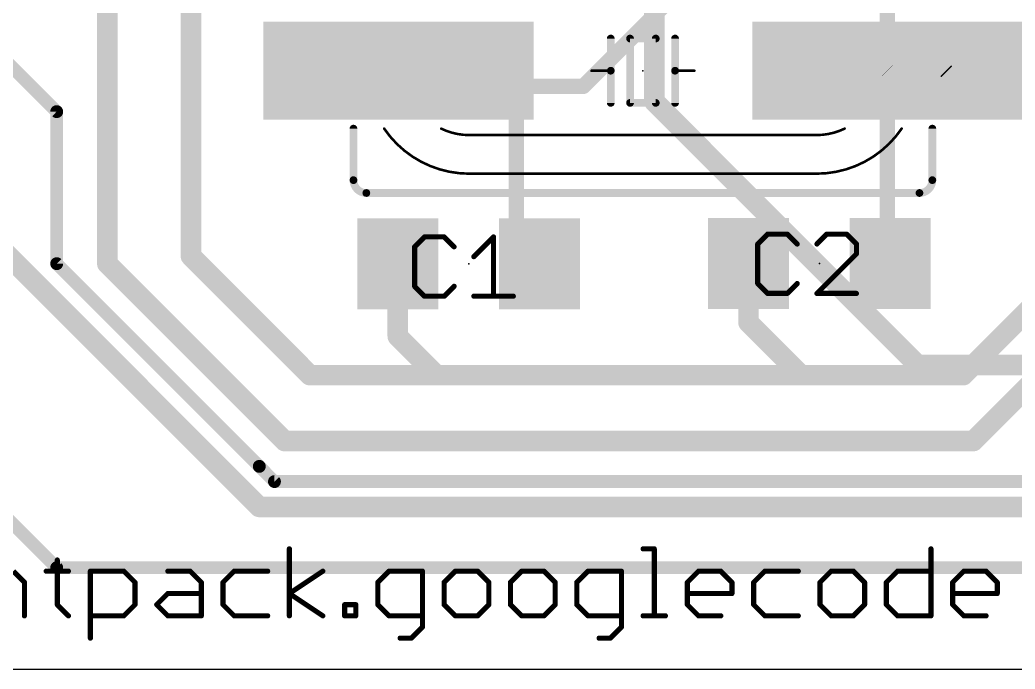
# Model space of a CAD drawing. Extents: x 1.3 to 95.4, y 0 to 60.
# Drawn here: x 17.27 to 36.92, y 0 to 12.81 of the extents above; entities that cross this region are included whole.
import ezdxf

# ---------------------------------------------------------------- set-up
doc = ezdxf.new("R2010")
doc.units = 0
for name, color, linetype in [('1', 12, 'CONTINUOUS'), ('16', 132, 'CONTINUOUS'), ('20', 53, 'CONTINUOUS'), ('21', 253, 'CONTINUOUS'), ('23', 53, 'CONTINUOUS'), ('25', 253, 'CONTINUOUS')]:
    doc.layers.add(name, color=color, linetype=linetype)

# ---------------------------------------------------------------- blocks, each defined once
blk = doc.blocks.new('RECT')
blk.add_solid([(-0.5, -0.5), (0.5, -0.5), (-0.5, 0.5), (0.5, 0.5)])

msp = doc.modelspace()

# ---------------------------------------------------------------- linework, layer by layer
at = {"layer": '1'}
for points, const_width in [([(28.4, 11.5), (33.4075, 16.5075)], 0.3048), ([(20.65, 8.15), (20.65, 14.2)], 0.4064), ([(34.4, 11.8085), (34.4, 13.6)], 0.3048), ([(19, 8), (19, 13.05)], 0.4064), ([(17, 12), (18, 11)], 0.254), ([(34.4, 11.8085), (34.325, 11.8835)], 0.3048), ([(25.019, 11.5375), (24.749, 11.8075)], 0.3048), ([(25.805, 11.8075), (24.749, 11.8075)], 0.3048), ([(26.075, 11.5375), (25.805, 11.8075)], 0.3048), ([(34.4, 11.8085), (34.401, 11.8075)], 0.3048), ([(34.4, 8.0625), (34.4, 11.8085)], 0.3048), ([(34.401, 11.8075), (35.555, 11.8075)], 0.3048), ([(35.555, 11.8075), (35.575, 11.7875)], 0.3048), ([(26.075, 11.5375), (25.019, 11.5375)], 0.3048), ([(27.075, 11.5375), (26.075, 11.5375)], 0.3048), ([(26.075, 11.5375), (26.1125, 11.5)], 0.3048), ([(26.1125, 11.5), (28.4, 11.5)], 0.3048), ([(27.075, 8.4575), (27.075, 11.5375)], 0.3048), ([(18, 11), (18, 8)], 0.254), ([(15.2, 10), (22, 3.2)], 0.4064), ([(27.535, 7.9975), (27.075, 8.4575)], 0.3048), ([(20.65, 8.15), (23, 5.8)], 0.4064), ([(35.9, 5.8), (38.2, 8.1)], 0.4064), ([(18, 8), (22, 4)], 0.254), ([(22.5, 4.5), (19, 8)], 0.4064), ([(24.735, 6.565), (24.735, 7.9975)], 0.4064), ([(31.66, 6.84), (31.66, 8.0025)], 0.4064), ([(34.46, 8.0025), (34.4, 8.0625)], 0.3048), ([(32.7, 5.8), (31.66, 6.84)], 0.4064), ([(36.1, 4.5), (38.2863, 6.6863)], 0.4064), ([(25.5, 5.8), (24.735, 6.565)], 0.4064), ([(23, 5.8), (25.5, 5.8)], 0.4064), ([(25.5, 5.8), (32.7, 5.8)], 0.4064), ([(32.7, 5.8), (35.9, 5.8)], 0.4064), ([(18, 2), (15, 5)], 0.254), ([(22.5, 4.5), (36.1, 4.5)], 0.4064), ([(22, 4), (22.3, 3.7)], 0.254), ([(22.3, 3.7), (39.7, 3.7)], 0.254), ([(22, 3.2), (39.7, 3.2)], 0.4064), ([(22.5939, 1.0508), (22.5939, 2.3727)], 0.1016), ([(29.5791, 2.3727), (29.7994, 2.3727)], 0.1016), ([(29.7994, 2.3727), (29.7994, 1.0508)], 0.1016), ([(35.2627, 2.3727), (35.2627, 1.0508)], 0.1016), ([(18.0119, 2.1524), (18.0119, 1.2711)], 0.1016), ([(17.1428, 1.9321), (17.3631, 1.7118)], 0.1016), ([(17.7916, 1.9321), (18.2322, 1.9321)], 0.1016), ([(43, 2), (18, 2)], 0.254), ([(18.6647, 0.6102), (18.6647, 1.9321)], 0.1016), ([(18.6647, 1.9321), (19.3257, 1.9321)], 0.1016), ([(19.3257, 1.9321), (19.546, 1.7118)], 0.1016), ([(20.1947, 1.9321), (20.6354, 1.9321)], 0.1016), ([(20.6354, 1.9321), (20.8557, 1.7118)], 0.1016), ([(21.5045, 1.9321), (21.2842, 1.7118)], 0.1016), ([(22.1654, 1.9321), (21.5045, 1.9321)], 0.1016), ([(22.5939, 1.4914), (23.2548, 1.9321)], 0.1016), ([(24.5605, 1.9321), (24.3402, 1.7118)], 0.1016), ([(25.2215, 1.9321), (24.5605, 1.9321)], 0.1016), ([(25.2215, 0.8305), (25.2215, 1.9321)], 0.1016), ([(25.8702, 1.9321), (25.6499, 1.7118)], 0.1016), ([(26.3109, 1.9321), (25.8702, 1.9321)], 0.1016), ([(26.5312, 1.7118), (26.3109, 1.9321)], 0.1016), ([(27.1799, 1.9321), (26.9596, 1.7118)], 0.1016), ([(27.6206, 1.9321), (27.1799, 1.9321)], 0.1016), ([(27.8409, 1.7118), (27.6206, 1.9321)], 0.1016), ([(28.4897, 1.9321), (28.2694, 1.7118)], 0.1016), ([(29.1506, 1.9321), (28.4897, 1.9321)], 0.1016), ([(29.1506, 0.8305), (29.1506, 1.9321)], 0.1016), ([(30.4522, 1.7118), (30.6725, 1.9321)], 0.1016), ([(30.6725, 1.9321), (31.1132, 1.9321)], 0.1016), ([(31.1132, 1.9321), (31.3335, 1.7118)], 0.1016), ([(31.9823, 1.9321), (31.762, 1.7118)], 0.1016), ([(32.6432, 1.9321), (31.9823, 1.9321)], 0.1016), ([(33.292, 1.9321), (33.0717, 1.7118)], 0.1016), ([(33.7326, 1.9321), (33.292, 1.9321)], 0.1016), ([(33.953, 1.7118), (33.7326, 1.9321)], 0.1016), ([(34.3814, 1.7118), (34.6017, 1.9321)], 0.1016), ([(34.6017, 1.9321), (35.2627, 1.9321)], 0.1016), ([(35.6911, 1.7118), (35.9114, 1.9321)], 0.1016), ([(35.9114, 1.9321), (36.3521, 1.9321)], 0.1016), ([(36.3521, 1.9321), (36.5724, 1.7118)], 0.1016), ([(17.3631, 1.7118), (17.3631, 1.0508)], 0.1016), ([(19.546, 1.7118), (19.546, 1.2711)], 0.1016), ([(20.8557, 1.7118), (20.8557, 1.0508)], 0.1016), ([(21.2842, 1.7118), (21.2842, 1.2711)], 0.1016), ([(24.3402, 1.7118), (24.3402, 1.2711)], 0.1016), ([(25.6499, 1.7118), (25.6499, 1.2711)], 0.1016), ([(26.5312, 1.2711), (26.5312, 1.7118)], 0.1016), ([(26.9596, 1.7118), (26.9596, 1.2711)], 0.1016), ([(27.8409, 1.2711), (27.8409, 1.7118)], 0.1016), ([(28.2694, 1.7118), (28.2694, 1.2711)], 0.1016), ([(30.4522, 1.2711), (30.4522, 1.7118)], 0.1016), ([(31.3335, 1.7118), (31.3335, 1.4914)], 0.1016), ([(31.762, 1.7118), (31.762, 1.2711)], 0.1016), ([(33.0717, 1.7118), (33.0717, 1.2711)], 0.1016), ([(33.953, 1.2711), (33.953, 1.7118)], 0.1016), ([(34.3814, 1.2711), (34.3814, 1.7118)], 0.1016), ([(35.6911, 1.2711), (35.6911, 1.7118)], 0.1016), ([(36.5724, 1.7118), (36.5724, 1.4914)], 0.1016), ([(19.9744, 1.2711), (20.1947, 1.4914)], 0.1016), ([(20.1947, 1.4914), (20.8557, 1.4914)], 0.1016), ([(23.2548, 1.0508), (22.5939, 1.4914)], 0.1016), ([(31.3335, 1.4914), (30.4522, 1.4914)], 0.1016), ([(36.5724, 1.4914), (35.6911, 1.4914)], 0.1016), ([(18.0119, 1.2711), (18.2322, 1.0508)], 0.1016), ([(19.546, 1.2711), (19.3257, 1.0508)], 0.1016), ([(20.1947, 1.0508), (19.9744, 1.2711)], 0.1016), ([(21.2842, 1.2711), (21.5045, 1.0508)], 0.1016), ([(23.6853, 1.0508), (23.6853, 1.2711)], 0.1016), ([(23.6853, 1.2711), (23.9056, 1.2711)], 0.1016), ([(23.9056, 1.2711), (23.9056, 1.0508)], 0.1016), ([(24.3402, 1.2711), (24.5605, 1.0508)], 0.1016), ([(25.6499, 1.2711), (25.8702, 1.0508)], 0.1016), ([(26.3109, 1.0508), (26.5312, 1.2711)], 0.1016), ([(26.9596, 1.2711), (27.1799, 1.0508)], 0.1016), ([(27.6206, 1.0508), (27.8409, 1.2711)], 0.1016), ([(28.2694, 1.2711), (28.4897, 1.0508)], 0.1016), ([(30.6725, 1.0508), (30.4522, 1.2711)], 0.1016), ([(31.762, 1.2711), (31.9823, 1.0508)], 0.1016), ([(33.0717, 1.2711), (33.292, 1.0508)], 0.1016), ([(33.7326, 1.0508), (33.953, 1.2711)], 0.1016), ([(34.6017, 1.0508), (34.3814, 1.2711)], 0.1016), ([(35.9114, 1.0508), (35.6911, 1.2711)], 0.1016), ([(19.3257, 1.0508), (18.6647, 1.0508)], 0.1016), ([(20.8557, 1.0508), (20.1947, 1.0508)], 0.1016), ([(21.5045, 1.0508), (22.1654, 1.0508)], 0.1016), ([(23.9056, 1.0508), (23.6853, 1.0508)], 0.1016), ([(24.5605, 1.0508), (25.2215, 1.0508)], 0.1016), ([(25.8702, 1.0508), (26.3109, 1.0508)], 0.1016), ([(27.1799, 1.0508), (27.6206, 1.0508)], 0.1016), ([(28.4897, 1.0508), (29.1506, 1.0508)], 0.1016), ([(29.5791, 1.0508), (30.0197, 1.0508)], 0.1016), ([(31.1132, 1.0508), (30.6725, 1.0508)], 0.1016), ([(31.9823, 1.0508), (32.6432, 1.0508)], 0.1016), ([(33.292, 1.0508), (33.7326, 1.0508)], 0.1016), ([(35.2627, 1.0508), (34.6017, 1.0508)], 0.1016), ([(36.3521, 1.0508), (35.9114, 1.0508)], 0.1016), ([(25.0011, 0.6102), (25.2215, 0.8305)], 0.1016), ([(28.9303, 0.6102), (29.1506, 0.8305)], 0.1016), ([(24.7808, 0.6102), (25.0011, 0.6102)], 0.1016), ([(28.71, 0.6102), (28.9303, 0.6102)], 0.1016)]:
    msp.add_lwpolyline(points, dxfattribs=dict(at, const_width=const_width))
for points, const_width in [([(34.3789, 11.9374, 1), (34.2711, 11.8296)], 0.1524), ([(24.8029, 11.8614, 1), (24.6951, 11.7536)], 0.1524), ([(24.749, 11.8837, 1), (24.749, 11.7313)], 0.1524), ([(25.8589, 11.8614, 1), (25.7511, 11.7536)], 0.1524), ([(25.805, 11.7313, 1), (25.805, 11.8837)], 0.1524), ([(34.4539, 11.8624, 1), (34.3461, 11.7546)], 0.1524), ([(34.4762, 11.8085, 1), (34.3238, 11.8085)], 0.1524), ([(34.3238, 11.8085, 1), (34.4762, 11.8085)], 0.1524), ([(34.401, 11.8837, 1), (34.401, 11.7313)], 0.1524), ([(34.3461, 11.7546, 1), (34.4539, 11.8624)], 0.1524), ([(34.3471, 11.7536, 1), (34.4549, 11.8614)], 0.1524), ([(35.6089, 11.8614, 1), (35.5011, 11.7536)], 0.1524), ([(35.5211, 11.7336, 1), (35.6289, 11.8414)], 0.1524), ([(35.555, 11.7313, 1), (35.555, 11.8837)], 0.1524), ([(25.019, 11.6137, 1), (25.019, 11.4613)], 0.1524), ([(24.9651, 11.4836, 1), (25.0729, 11.5914)], 0.1524), ([(26.075, 11.6137, 1), (26.075, 11.4613)], 0.1524), ([(26.1289, 11.5914, 1), (26.0211, 11.4836)], 0.1524), ([(26.0211, 11.4836, 1), (26.1289, 11.5914)], 0.1524), ([(26.1125, 11.5762, 1), (26.1125, 11.4238)], 0.1524), ([(26.0586, 11.4461, 1), (26.1664, 11.5539)], 0.1524), ([(26.075, 11.4613, 1), (26.075, 11.6137)], 0.1524), ([(27.1512, 11.5375, 1), (26.9988, 11.5375)], 0.1524), ([(27.075, 11.4613, 1), (27.075, 11.6137)], 0.1524), ([(28.3461, 11.5539, 1), (28.4539, 11.4461)], 0.1524), ([(28.4, 11.4238, 1), (28.4, 11.5762)], 0.1524), ([(18.0635, 11, 1), (17.9365, 11)], 0.127), ([(17.9551, 10.9551, 1), (18.0449, 11.0449)], 0.127), ([(27.1289, 8.5114, 1), (27.0211, 8.4036)], 0.1524), ([(26.9988, 8.4575, 1), (27.1512, 8.4575)], 0.1524), ([(20.7218, 8.2218, 1), (20.5782, 8.0782)], 0.2032), ([(18.0449, 8.0449, 1), (17.9551, 7.9551)], 0.127), ([(17.9365, 8, 1), (18.0635, 8)], 0.127), ([(18.8984, 8, 1), (19.1016, 8)], 0.2032), ([(19.0718, 8.0718, 1), (18.9282, 7.9282)], 0.2032), ([(20.5484, 8.15, 1), (20.7516, 8.15)], 0.2032), ([(24.8366, 7.9975, 1), (24.6334, 7.9975)], 0.2032), ([(27.4811, 7.9436, 1), (27.5889, 8.0514)], 0.1524), ([(31.7616, 8.0025, 1), (31.5584, 8.0025)], 0.2032), ([(34.4539, 8.1164, 1), (34.3461, 8.0086)], 0.1524), ([(34.3238, 8.0625, 1), (34.4762, 8.0625)], 0.1524), ([(34.4061, 7.9486, 1), (34.5139, 8.0564)], 0.1524), ([(31.5584, 6.84, 1), (31.7616, 6.84)], 0.2032), ([(31.7318, 6.9118, 1), (31.5882, 6.7682)], 0.2032), ([(24.8068, 6.6368, 1), (24.6632, 6.4932)], 0.2032), ([(24.6334, 6.565, 1), (24.8366, 6.565)], 0.2032), ([(23, 5.9016, 1), (23, 5.6984)], 0.2032), ([(22.9282, 5.7282, 1), (23.0718, 5.8718)], 0.2032), ([(25.5, 5.9016, 1), (25.5, 5.6984)], 0.2032), ([(25.4282, 5.7282, 1), (25.5718, 5.8718)], 0.2032), ([(25.5, 5.6984, 1), (25.5, 5.9016)], 0.2032), ([(32.7, 5.9016, 1), (32.7, 5.6984)], 0.2032), ([(32.6282, 5.7282, 1), (32.7718, 5.8718)], 0.2032), ([(32.7, 5.6984, 1), (32.7, 5.9016)], 0.2032), ([(35.8282, 5.8718, 1), (35.9718, 5.7282)], 0.2032), ([(35.9, 5.6984, 1), (35.9, 5.9016)], 0.2032), ([(22.5, 4.6016, 1), (22.5, 4.3984)], 0.2032), ([(22.4282, 4.4282, 1), (22.5718, 4.5718)], 0.2032), ([(36.0282, 4.5718, 1), (36.1718, 4.4282)], 0.2032), ([(36.1, 4.3984, 1), (36.1, 4.6016)], 0.2032), ([(22.0449, 4.0449, 1), (21.9551, 3.9551)], 0.127), ([(21.9551, 3.9551, 1), (22.0449, 4.0449)], 0.127), ([(22.3, 3.7635, 1), (22.3, 3.6365)], 0.127), ([(22.2551, 3.6551, 1), (22.3449, 3.7449)], 0.127), ([(22, 3.3016, 1), (22, 3.0984)], 0.2032), ([(21.9282, 3.1282, 1), (22.0718, 3.2718)], 0.2032), ([(22.6193, 2.3727, 1), (22.5685, 2.3727)], 0.0508), ([(29.5791, 2.3981, 1), (29.5791, 2.3473)], 0.0508), ([(29.8248, 2.3727, 1), (29.774, 2.3727)], 0.0508), ([(29.7994, 2.3473, 1), (29.7994, 2.3981)], 0.0508), ([(35.2881, 2.3727, 1), (35.2373, 2.3727)], 0.0508), ([(18.0373, 2.1524, 1), (17.9865, 2.1524)], 0.0508), ([(17.7916, 1.9575, 1), (17.7916, 1.9067)], 0.0508), ([(18, 2.0635, 1), (18, 1.9365)], 0.127), ([(17.9551, 1.9551, 1), (18.0449, 2.0449)], 0.127), ([(18.2322, 1.9067, 1), (18.2322, 1.9575)], 0.0508), ([(18.6901, 1.9321, 1), (18.6393, 1.9321)], 0.0508), ([(18.6647, 1.9575, 1), (18.6647, 1.9067)], 0.0508), ([(19.3436, 1.95, 1), (19.3077, 1.9141)], 0.0508), ([(19.3257, 1.9067, 1), (19.3257, 1.9575)], 0.0508), ([(20.1947, 1.9575, 1), (20.1947, 1.9067)], 0.0508), ([(20.6533, 1.95, 1), (20.6174, 1.9141)], 0.0508), ([(20.6354, 1.9067, 1), (20.6354, 1.9575)], 0.0508), ([(21.5045, 1.9575, 1), (21.5045, 1.9067)], 0.0508), ([(21.5224, 1.9141, 1), (21.4865, 1.95)], 0.0508), ([(22.1654, 1.9067, 1), (22.1654, 1.9575)], 0.0508), ([(23.2689, 1.911, 1), (23.2407, 1.9532)], 0.0508), ([(24.5605, 1.9575, 1), (24.5605, 1.9067)], 0.0508), ([(24.5785, 1.9141, 1), (24.5425, 1.95)], 0.0508), ([(25.2469, 1.9321, 1), (25.1961, 1.9321)], 0.0508), ([(25.2215, 1.9067, 1), (25.2215, 1.9575)], 0.0508), ([(25.8702, 1.9575, 1), (25.8702, 1.9067)], 0.0508), ([(25.8882, 1.9141, 1), (25.8523, 1.95)], 0.0508), ([(26.3288, 1.95, 1), (26.2929, 1.9141)], 0.0508), ([(26.3109, 1.9067, 1), (26.3109, 1.9575)], 0.0508), ([(27.1799, 1.9575, 1), (27.1799, 1.9067)], 0.0508), ([(27.1979, 1.9141, 1), (27.162, 1.95)], 0.0508), ([(27.6385, 1.95, 1), (27.6026, 1.9141)], 0.0508), ([(27.6206, 1.9067, 1), (27.6206, 1.9575)], 0.0508), ([(28.4897, 1.9575, 1), (28.4897, 1.9067)], 0.0508), ([(28.5076, 1.9141, 1), (28.4717, 1.95)], 0.0508), ([(29.176, 1.9321, 1), (29.1252, 1.9321)], 0.0508), ([(29.1506, 1.9067, 1), (29.1506, 1.9575)], 0.0508), ([(30.6725, 1.9575, 1), (30.6725, 1.9067)], 0.0508), ([(30.6905, 1.9141, 1), (30.6546, 1.95)], 0.0508), ([(31.1311, 1.95, 1), (31.0952, 1.9141)], 0.0508), ([(31.1132, 1.9067, 1), (31.1132, 1.9575)], 0.0508), ([(31.9823, 1.9575, 1), (31.9823, 1.9067)], 0.0508), ([(32.0002, 1.9141, 1), (31.9643, 1.95)], 0.0508), ([(32.6432, 1.9067, 1), (32.6432, 1.9575)], 0.0508), ([(33.292, 1.9575, 1), (33.292, 1.9067)], 0.0508), ([(33.31, 1.9141, 1), (33.274, 1.95)], 0.0508), ([(33.7506, 1.95, 1), (33.7147, 1.9141)], 0.0508), ([(33.7326, 1.9067, 1), (33.7326, 1.9575)], 0.0508), ([(34.6017, 1.9575, 1), (34.6017, 1.9067)], 0.0508), ([(34.6197, 1.9141, 1), (34.5838, 1.95)], 0.0508), ([(35.2627, 1.9067, 1), (35.2627, 1.9575)], 0.0508), ([(35.9114, 1.9575, 1), (35.9114, 1.9067)], 0.0508), ([(35.9294, 1.9141, 1), (35.8935, 1.95)], 0.0508), ([(36.37, 1.95, 1), (36.3341, 1.9141)], 0.0508), ([(36.3521, 1.9067, 1), (36.3521, 1.9575)], 0.0508), ([(17.3885, 1.7118, 1), (17.3377, 1.7118)], 0.0508), ([(17.3451, 1.6938, 1), (17.3811, 1.7297)], 0.0508), ([(19.5714, 1.7118, 1), (19.5206, 1.7118)], 0.0508), ([(19.528, 1.6938, 1), (19.5639, 1.7297)], 0.0508), ([(20.8811, 1.7118, 1), (20.8303, 1.7118)], 0.0508), ([(20.8377, 1.6938, 1), (20.8737, 1.7297)], 0.0508), ([(21.3096, 1.7118, 1), (21.2587, 1.7118)], 0.0508), ([(21.2662, 1.7297, 1), (21.3021, 1.6938)], 0.0508), ([(24.3656, 1.7118, 1), (24.3148, 1.7118)], 0.0508), ([(24.3222, 1.7297, 1), (24.3581, 1.6938)], 0.0508), ([(25.6753, 1.7118, 1), (25.6245, 1.7118)], 0.0508), ([(25.6319, 1.7297, 1), (25.6679, 1.6938)], 0.0508), ([(26.5566, 1.7118, 1), (26.5058, 1.7118)], 0.0508), ([(26.5132, 1.6938, 1), (26.5491, 1.7297)], 0.0508), ([(26.985, 1.7118, 1), (26.9342, 1.7118)], 0.0508), ([(26.9417, 1.7297, 1), (26.9776, 1.6938)], 0.0508), ([(27.8663, 1.7118, 1), (27.8155, 1.7118)], 0.0508), ([(27.8229, 1.6938, 1), (27.8589, 1.7297)], 0.0508), ([(28.2948, 1.7118, 1), (28.244, 1.7118)], 0.0508), ([(28.2514, 1.7297, 1), (28.2873, 1.6938)], 0.0508), ([(30.4776, 1.7118, 1), (30.4268, 1.7118)], 0.0508), ([(30.4343, 1.7297, 1), (30.4702, 1.6938)], 0.0508), ([(31.3589, 1.7118, 1), (31.3081, 1.7118)], 0.0508), ([(31.3155, 1.6938, 1), (31.3515, 1.7297)], 0.0508), ([(31.7874, 1.7118, 1), (31.7366, 1.7118)], 0.0508), ([(31.744, 1.7297, 1), (31.7799, 1.6938)], 0.0508), ([(33.0971, 1.7118, 1), (33.0463, 1.7118)], 0.0508), ([(33.0537, 1.7297, 1), (33.0896, 1.6938)], 0.0508), ([(33.9784, 1.7118, 1), (33.9276, 1.7118)], 0.0508), ([(33.935, 1.6938, 1), (33.9709, 1.7297)], 0.0508), ([(34.4068, 1.7118, 1), (34.356, 1.7118)], 0.0508), ([(34.3634, 1.7297, 1), (34.3994, 1.6938)], 0.0508), ([(35.7165, 1.7118, 1), (35.6657, 1.7118)], 0.0508), ([(35.6732, 1.7297, 1), (35.7091, 1.6938)], 0.0508), ([(36.5978, 1.7118, 1), (36.547, 1.7118)], 0.0508), ([(36.5544, 1.6938, 1), (36.5904, 1.7297)], 0.0508), ([(20.1947, 1.5168, 1), (20.1947, 1.466)], 0.0508), ([(20.2127, 1.4735, 1), (20.1768, 1.5094)], 0.0508), ([(20.8557, 1.466, 1), (20.8557, 1.5168)], 0.0508), ([(22.608, 1.5126, 1), (22.5798, 1.4703)], 0.0508), ([(22.5798, 1.5126, 1), (22.608, 1.4703)], 0.0508), ([(30.4522, 1.5168, 1), (30.4522, 1.466)], 0.0508), ([(31.3081, 1.4914, 1), (31.3589, 1.4914)], 0.0508), ([(31.3335, 1.466, 1), (31.3335, 1.5168)], 0.0508), ([(35.6911, 1.5168, 1), (35.6911, 1.466)], 0.0508), ([(36.547, 1.4914, 1), (36.5978, 1.4914)], 0.0508), ([(36.5724, 1.466, 1), (36.5724, 1.5168)], 0.0508), ([(18.0298, 1.2891, 1), (17.9939, 1.2532)], 0.0508), ([(17.9865, 1.2711, 1), (18.0373, 1.2711)], 0.0508), ([(19.5206, 1.2711, 1), (19.5714, 1.2711)], 0.0508), ([(19.5639, 1.2532, 1), (19.528, 1.2891)], 0.0508), ([(19.9924, 1.2891, 1), (19.9565, 1.2532)], 0.0508), ([(19.9565, 1.2891, 1), (19.9924, 1.2532)], 0.0508), ([(21.2587, 1.2711, 1), (21.3096, 1.2711)], 0.0508), ([(21.3021, 1.2891, 1), (21.2662, 1.2532)], 0.0508), ([(23.7107, 1.2711, 1), (23.6599, 1.2711)], 0.0508), ([(23.6853, 1.2965, 1), (23.6853, 1.2457)], 0.0508), ([(23.931, 1.2711, 1), (23.8802, 1.2711)], 0.0508), ([(23.9056, 1.2457, 1), (23.9056, 1.2965)], 0.0508), ([(24.3581, 1.2891, 1), (24.3222, 1.2532)], 0.0508), ([(24.3148, 1.2711, 1), (24.3656, 1.2711)], 0.0508), ([(25.6679, 1.2891, 1), (25.6319, 1.2532)], 0.0508), ([(25.6245, 1.2711, 1), (25.6753, 1.2711)], 0.0508), ([(26.5058, 1.2711, 1), (26.5566, 1.2711)], 0.0508), ([(26.5491, 1.2532, 1), (26.5132, 1.2891)], 0.0508), ([(26.9342, 1.2711, 1), (26.985, 1.2711)], 0.0508), ([(26.9776, 1.2891, 1), (26.9417, 1.2532)], 0.0508), ([(27.8155, 1.2711, 1), (27.8663, 1.2711)], 0.0508), ([(27.8589, 1.2532, 1), (27.8229, 1.2891)], 0.0508), ([(28.2873, 1.2891, 1), (28.2514, 1.2532)], 0.0508), ([(28.244, 1.2711, 1), (28.2948, 1.2711)], 0.0508), ([(30.4268, 1.2711, 1), (30.4776, 1.2711)], 0.0508), ([(30.4702, 1.2891, 1), (30.4343, 1.2532)], 0.0508), ([(31.7799, 1.2891, 1), (31.744, 1.2532)], 0.0508), ([(31.7366, 1.2711, 1), (31.7874, 1.2711)], 0.0508), ([(33.0896, 1.2891, 1), (33.0537, 1.2532)], 0.0508), ([(33.0463, 1.2711, 1), (33.0971, 1.2711)], 0.0508), ([(33.9276, 1.2711, 1), (33.9784, 1.2711)], 0.0508), ([(33.9709, 1.2532, 1), (33.935, 1.2891)], 0.0508), ([(34.3994, 1.2891, 1), (34.3634, 1.2532)], 0.0508), ([(34.356, 1.2711, 1), (34.4068, 1.2711)], 0.0508), ([(35.6657, 1.2711, 1), (35.7165, 1.2711)], 0.0508), ([(35.7091, 1.2891, 1), (35.6732, 1.2532)], 0.0508), ([(17.3377, 1.0508, 1), (17.3885, 1.0508)], 0.0508), ([(18.2142, 1.0328, 1), (18.2502, 1.0688)], 0.0508), ([(18.6647, 1.0762, 1), (18.6647, 1.0254)], 0.0508), ([(19.3077, 1.0688, 1), (19.3436, 1.0328)], 0.0508), ([(19.3257, 1.0254, 1), (19.3257, 1.0762)], 0.0508), ([(20.1947, 1.0762, 1), (20.1947, 1.0254)], 0.0508), ([(20.1768, 1.0328, 1), (20.2127, 1.0688)], 0.0508), ([(20.8303, 1.0508, 1), (20.8811, 1.0508)], 0.0508), ([(20.8557, 1.0254, 1), (20.8557, 1.0762)], 0.0508), ([(21.5045, 1.0762, 1), (21.5045, 1.0254)], 0.0508), ([(21.4865, 1.0328, 1), (21.5224, 1.0688)], 0.0508), ([(22.1654, 1.0254, 1), (22.1654, 1.0762)], 0.0508), ([(22.5685, 1.0508, 1), (22.6193, 1.0508)], 0.0508), ([(23.2407, 1.0297, 1), (23.2689, 1.0719)], 0.0508), ([(23.6853, 1.0762, 1), (23.6853, 1.0254)], 0.0508), ([(23.6599, 1.0508, 1), (23.7107, 1.0508)], 0.0508), ([(23.8802, 1.0508, 1), (23.931, 1.0508)], 0.0508), ([(23.9056, 1.0254, 1), (23.9056, 1.0762)], 0.0508), ([(24.5605, 1.0762, 1), (24.5605, 1.0254)], 0.0508), ([(24.5425, 1.0328, 1), (24.5785, 1.0688)], 0.0508), ([(25.2215, 1.0254, 1), (25.2215, 1.0762)], 0.0508), ([(25.8702, 1.0762, 1), (25.8702, 1.0254)], 0.0508), ([(25.8523, 1.0328, 1), (25.8882, 1.0688)], 0.0508), ([(26.2929, 1.0688, 1), (26.3288, 1.0328)], 0.0508), ([(26.3109, 1.0254, 1), (26.3109, 1.0762)], 0.0508), ([(27.1799, 1.0762, 1), (27.1799, 1.0254)], 0.0508), ([(27.162, 1.0328, 1), (27.1979, 1.0688)], 0.0508), ([(27.6026, 1.0688, 1), (27.6385, 1.0328)], 0.0508), ([(27.6206, 1.0254, 1), (27.6206, 1.0762)], 0.0508), ([(28.4897, 1.0762, 1), (28.4897, 1.0254)], 0.0508), ([(28.4717, 1.0328, 1), (28.5076, 1.0688)], 0.0508), ([(29.1506, 1.0254, 1), (29.1506, 1.0762)], 0.0508), ([(29.5791, 1.0762, 1), (29.5791, 1.0254)], 0.0508), ([(29.774, 1.0508, 1), (29.8248, 1.0508)], 0.0508), ([(30.0197, 1.0254, 1), (30.0197, 1.0762)], 0.0508), ([(30.6725, 1.0762, 1), (30.6725, 1.0254)], 0.0508), ([(30.6546, 1.0328, 1), (30.6905, 1.0688)], 0.0508), ([(31.1132, 1.0254, 1), (31.1132, 1.0762)], 0.0508), ([(31.9823, 1.0762, 1), (31.9823, 1.0254)], 0.0508), ([(31.9643, 1.0328, 1), (32.0002, 1.0688)], 0.0508), ([(32.6432, 1.0254, 1), (32.6432, 1.0762)], 0.0508), ([(33.292, 1.0762, 1), (33.292, 1.0254)], 0.0508), ([(33.274, 1.0328, 1), (33.31, 1.0688)], 0.0508), ([(33.7147, 1.0688, 1), (33.7506, 1.0328)], 0.0508), ([(33.7326, 1.0254, 1), (33.7326, 1.0762)], 0.0508), ([(34.6017, 1.0762, 1), (34.6017, 1.0254)], 0.0508), ([(34.5838, 1.0328, 1), (34.6197, 1.0688)], 0.0508), ([(35.2373, 1.0508, 1), (35.2881, 1.0508)], 0.0508), ([(35.2627, 1.0254, 1), (35.2627, 1.0762)], 0.0508), ([(35.9114, 1.0762, 1), (35.9114, 1.0254)], 0.0508), ([(35.8935, 1.0328, 1), (35.9294, 1.0688)], 0.0508), ([(36.3521, 1.0254, 1), (36.3521, 1.0762)], 0.0508), ([(25.1961, 0.8305, 1), (25.2469, 0.8305)], 0.0508), ([(25.2394, 0.8125, 1), (25.2035, 0.8484)], 0.0508), ([(29.1252, 0.8305, 1), (29.176, 0.8305)], 0.0508), ([(29.1686, 0.8125, 1), (29.1327, 0.8484)], 0.0508), ([(18.6393, 0.6102, 1), (18.6901, 0.6102)], 0.0508), ([(24.7808, 0.6356, 1), (24.7808, 0.5848)], 0.0508), ([(24.9832, 0.6281, 1), (25.0191, 0.5922)], 0.0508), ([(25.0011, 0.5848, 1), (25.0011, 0.6356)], 0.0508), ([(28.71, 0.6356, 1), (28.71, 0.5848)], 0.0508), ([(28.9124, 0.6281, 1), (28.9483, 0.5922)], 0.0508), ([(28.9303, 0.5848, 1), (28.9303, 0.6356)], 0.0508)]:
    msp.add_lwpolyline(points, format="xyb", dxfattribs=dict(at, const_width=const_width))
at = {"layer": '16', "const_width": 0.4064}
for points in [[(29.8, 11.2), (29.8, 15.6)], [(35, 6), (29.8, 11.2)], [(39, 6), (35, 6)]]:
    msp.add_lwpolyline(points, dxfattribs=at)
at = {"layer": '16', "const_width": 0.2032}
for points in [[(29.8718, 11.2718, 1), (29.7282, 11.1282)], [(29.6984, 11.2, 1), (29.9016, 11.2)], [(35, 6.1016, 1), (35, 5.8984)], [(34.9282, 5.9282, 1), (35.0718, 6.0718)]]:
    msp.add_lwpolyline(points, format="xyb", dxfattribs=at)
at = {"layer": '20'}
msp.add_line((5, 0), (95.375, 0), dxfattribs=at)
at = {"layer": '21'}
for points, const_width in [([(28.94, 12.4425), (28.94, 11.8075)], 0.1524), ([(29.321, 12.4425), (29.321, 11.1725)], 0.1524), ([(29.829, 12.4425), (29.321, 12.4425)], 0.1524), ([(29.829, 11.1725), (29.829, 12.4425)], 0.1524), ([(30.21, 12.4425), (30.21, 11.8075)], 0.1524), ([(28.94, 11.8075), (28.559, 11.8075)], 0.0508), ([(28.94, 11.8075), (28.94, 11.1725)], 0.1524), ([(30.21, 11.8075), (30.21, 11.1725)], 0.1524), ([(30.21, 11.8075), (30.591, 11.8075)], 0.0508), ([(29.321, 11.1725), (29.829, 11.1725)], 0.1524), ([(23.86, 9.6485), (23.86, 10.6645)], 0.1524), ([(35.29, 9.6485), (35.29, 10.6645)], 0.1524), ([(33.004, 10.5375), (26.146, 10.5375)], 0.0508), ([(33.004, 9.7755), (26.146, 9.7755)], 0.0508), ([(35.036, 9.3945), (24.114, 9.3945)], 0.1524)]:
    msp.add_lwpolyline(points, dxfattribs=dict(at, const_width=const_width))
for points, const_width in [([(28.9781, 12.4425, 1), (28.9019, 12.4425)], 0.0762), ([(29.3591, 12.4425, 1), (29.2829, 12.4425)], 0.0762), ([(29.321, 12.4806, 1), (29.321, 12.4044)], 0.0762), ([(29.8671, 12.4425, 1), (29.7909, 12.4425)], 0.0762), ([(29.829, 12.4044, 1), (29.829, 12.4806)], 0.0762), ([(30.2481, 12.4425, 1), (30.1719, 12.4425)], 0.0762), ([(28.559, 11.8202, 1), (28.559, 11.7948)], 0.0254), ([(28.9781, 11.8075, 1), (28.9019, 11.8075)], 0.0762), ([(28.9019, 11.8075, 1), (28.9781, 11.8075)], 0.0762), ([(28.94, 11.7948, 1), (28.94, 11.8202)], 0.0254), ([(30.2481, 11.8075, 1), (30.1719, 11.8075)], 0.0762), ([(30.1719, 11.8075, 1), (30.2481, 11.8075)], 0.0762), ([(30.21, 11.8202, 1), (30.21, 11.7948)], 0.0254), ([(30.591, 11.7948, 1), (30.591, 11.8202)], 0.0254), ([(28.9019, 11.1725, 1), (28.9781, 11.1725)], 0.0762), ([(29.321, 11.2106, 1), (29.321, 11.1344)], 0.0762), ([(29.2829, 11.1725, 1), (29.3591, 11.1725)], 0.0762), ([(29.7909, 11.1725, 1), (29.8671, 11.1725)], 0.0762), ([(29.829, 11.1344, 1), (29.829, 11.2106)], 0.0762), ([(30.1719, 11.1725, 1), (30.2481, 11.1725)], 0.0762), ([(23.8981, 10.6645, 1), (23.8219, 10.6645)], 0.0762), ([(24.4659, 10.6645, 0.2483), (26.146, 9.7755)], 0.0508), ([(24.4764, 10.6716, 1), (24.4554, 10.6574)], 0.0254), ([(25.5924, 10.6645, 0.1132), (26.146, 10.5375)], 0.0508), ([(25.5979, 10.6759, 1), (25.5869, 10.6531)], 0.0254), ([(33.004, 9.7755, 0.2483), (34.684, 10.6646)], 0.0508), ([(33.004, 10.5375, 0.1132), (33.5576, 10.6645)], 0.0508), ([(33.5631, 10.6531, 1), (33.5521, 10.6759)], 0.0254), ([(34.6945, 10.6575, 1), (34.6735, 10.6717)], 0.0254), ([(35.3281, 10.6645, 1), (35.2519, 10.6645)], 0.0762), ([(26.146, 10.5502, 1), (26.146, 10.5248)], 0.0254), ([(26.146, 10.5248, 1), (26.146, 10.5502)], 0.0254), ([(33.004, 10.5502, 1), (33.004, 10.5248)], 0.0254), ([(33.004, 10.5248, 1), (33.004, 10.5502)], 0.0254), ([(23.86, 9.6485, 0.4142), (24.114, 9.3945)], 0.1524), ([(23.8981, 9.6485, 1), (23.8219, 9.6485)], 0.0762), ([(23.8219, 9.6485, 1), (23.8981, 9.6485)], 0.0762), ([(26.146, 9.7882, 1), (26.146, 9.7628)], 0.0254), ([(26.146, 9.7628, 1), (26.146, 9.7882)], 0.0254), ([(33.004, 9.7882, 1), (33.004, 9.7628)], 0.0254), ([(33.004, 9.7628, 1), (33.004, 9.7882)], 0.0254), ([(35.036, 9.3945, 0.4142), (35.29, 9.6485)], 0.1524), ([(35.3281, 9.6485, 1), (35.2519, 9.6485)], 0.0762), ([(35.2519, 9.6485, 1), (35.3281, 9.6485)], 0.0762), ([(24.114, 9.4326, 1), (24.114, 9.3564)], 0.0762), ([(24.114, 9.3564, 1), (24.114, 9.4326)], 0.0762), ([(35.036, 9.4326, 1), (35.036, 9.3564)], 0.0762), ([(35.036, 9.3564, 1), (35.036, 9.4326)], 0.0762)]:
    msp.add_lwpolyline(points, format="xyb", dxfattribs=dict(at, const_width=const_width))
at = {"layer": '23'}
for p in [(29.575, 11.8075), (26.135, 7.9975), (33.06, 8.0025)]:
    msp.add_point(p, dxfattribs=at)
at = {"layer": '25', "const_width": 0.1016}
for points in [[(25.2619, 8.5277), (25.067, 8.3328)], [(25.6517, 8.5277), (25.2619, 8.5277)], [(25.8466, 8.3328), (25.6517, 8.5277)], [(26.2364, 8.1379), (26.6262, 8.5277)], [(26.6262, 8.5277), (26.6262, 7.3583)], [(32.0369, 8.5827), (31.842, 8.3878)], [(32.4267, 8.5827), (32.0369, 8.5827)], [(32.6216, 8.3878), (32.4267, 8.5827)], [(33.2063, 8.5827), (33.0114, 8.3878)], [(33.5961, 8.5827), (33.2063, 8.5827)], [(33.791, 8.3878), (33.5961, 8.5827)], [(25.067, 8.3328), (25.067, 7.5532)], [(31.842, 8.3878), (31.842, 7.6082)], [(33.791, 8.1929), (33.791, 8.3878)], [(33.0114, 7.4133), (33.791, 8.1929)], [(25.067, 7.5532), (25.2619, 7.3583)], [(25.6517, 7.3583), (25.8466, 7.5532)], [(31.842, 7.6082), (32.0369, 7.4133)], [(32.4267, 7.4133), (32.6216, 7.6082)], [(25.2619, 7.3583), (25.6517, 7.3583)], [(26.2364, 7.3583), (27.016, 7.3583)], [(32.0369, 7.4133), (32.4267, 7.4133)], [(33.791, 7.4133), (33.0114, 7.4133)]]:
    msp.add_lwpolyline(points, dxfattribs=at)
at = {"layer": '25', "const_width": 0.0508}
for points in [[(25.2619, 8.5531, 1), (25.2619, 8.5023)], [(25.2799, 8.5097, 1), (25.2439, 8.5457)], [(25.6697, 8.5457, 1), (25.6337, 8.5097)], [(25.6517, 8.5023, 1), (25.6517, 8.5531)], [(26.6516, 8.5277, 1), (26.6008, 8.5277)], [(26.6442, 8.5097, 1), (26.6082, 8.5457)], [(32.0369, 8.6081, 1), (32.0369, 8.5573)], [(32.0549, 8.5647, 1), (32.0189, 8.6007)], [(32.4447, 8.6007, 1), (32.4087, 8.5647)], [(32.4267, 8.5573, 1), (32.4267, 8.6081)], [(33.2063, 8.6081, 1), (33.2063, 8.5573)], [(33.2243, 8.5647, 1), (33.1883, 8.6007)], [(33.6141, 8.6007, 1), (33.5781, 8.5647)], [(33.5961, 8.5573, 1), (33.5961, 8.6081)], [(25.049, 8.3508, 1), (25.085, 8.3148)], [(25.0924, 8.3328, 1), (25.0416, 8.3328)], [(25.8286, 8.3148, 1), (25.8646, 8.3508)], [(31.824, 8.4058, 1), (31.86, 8.3698)], [(31.8674, 8.3878, 1), (31.8166, 8.3878)], [(32.6036, 8.3698, 1), (32.6396, 8.4058)], [(32.9934, 8.4058, 1), (33.0294, 8.3698)], [(33.8164, 8.3878, 1), (33.7656, 8.3878)], [(33.773, 8.3698, 1), (33.809, 8.4058)], [(26.2184, 8.1559, 1), (26.2544, 8.1199)], [(33.7656, 8.1929, 1), (33.8164, 8.1929)], [(33.809, 8.1749, 1), (33.773, 8.2109)], [(25.085, 7.5712, 1), (25.049, 7.5352)], [(25.0416, 7.5532, 1), (25.0924, 7.5532)], [(25.8646, 7.5352, 1), (25.8286, 7.5712)], [(31.86, 7.6262, 1), (31.824, 7.5902)], [(31.8166, 7.6082, 1), (31.8674, 7.6082)], [(32.6396, 7.5902, 1), (32.6036, 7.6262)], [(25.2619, 7.3837, 1), (25.2619, 7.3329)], [(25.2439, 7.3403, 1), (25.2799, 7.3763)], [(25.6337, 7.3763, 1), (25.6697, 7.3403)], [(25.6517, 7.3329, 1), (25.6517, 7.3837)], [(26.2364, 7.3837, 1), (26.2364, 7.3329)], [(26.6008, 7.3583, 1), (26.6516, 7.3583)], [(27.016, 7.3329, 1), (27.016, 7.3837)], [(32.0369, 7.4387, 1), (32.0369, 7.3879)], [(32.0189, 7.3953, 1), (32.0549, 7.4313)], [(32.4087, 7.4313, 1), (32.4447, 7.3953)], [(32.4267, 7.3879, 1), (32.4267, 7.4387)], [(32.9934, 7.4313, 1), (33.0294, 7.3953)], [(33.0114, 7.4387, 1), (33.0114, 7.3879)], [(33.791, 7.3879, 1), (33.791, 7.4387)]]:
    msp.add_lwpolyline(points, format="xyb", dxfattribs=at)

# ---------------------------------------------------------------- block references
at = {"layer": '1', "xscale": 5.334, "yscale": 1.9304}
for p in [(24.749, 11.8075), (34.401, 11.8075)]:
    msp.add_blockref('RECT', p, dxfattribs=at)
at = {"layer": '1', "xscale": 1.6, "yscale": 1.8, "rotation": 180}
for p in [(24.735, 7.9975), (27.535, 7.9975), (31.66, 8.0025), (34.46, 8.0025)]:
    msp.add_blockref('RECT', p, dxfattribs=at)

doc.saveas('drawing.dxf')
